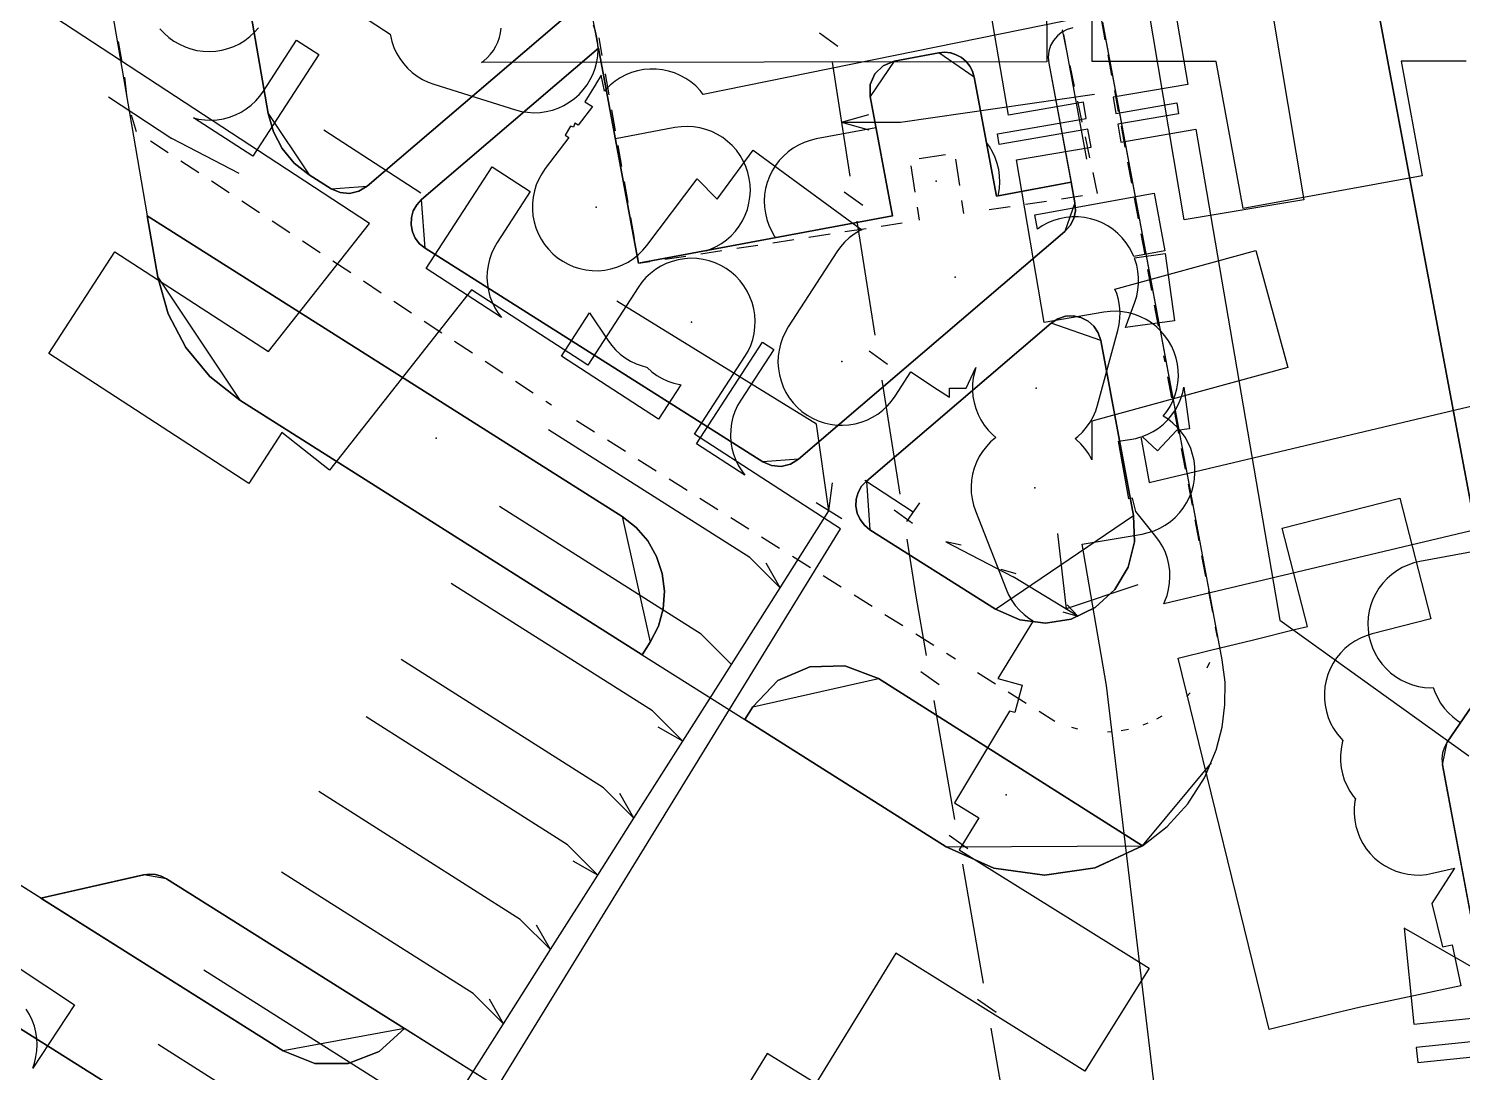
# Model space of a CAD drawing. Header units: metres. Extents: x -3782 to -2031, y 18790 to 19846.
# Drawn here: x -2540.74 to -2493.46, y 19691.08 to 19725.5 of the extents above; entities that cross this region are included whole.
import ezdxf

# ---------------------------------------------------------------- set-up
doc = ezdxf.new("R2010")
doc.units = ezdxf.units.M
for name, color, linetype in [('CURB', 7, 'Continuous'), ('ELECTR_CABLE', 7, 'Continuous'), ('ELECTR_CABLE_COMM', 7, 'Continuous'), ('GRASS', 7, 'Continuous'), ('GROUND', 7, 'Continuous'), ('HEAT', 7, 'Continuous'), ('LAMP', 7, 'Continuous'), ('OVERHEAD_POWER_LINE', 7, 'Continuous'), ('ROAD', 7, 'Continuous'), ('SEWER', 7, 'Continuous'), ('SIDEWALK_PATH', 7, 'Continuous'), ('TREE', 7, 'Continuous'), ('WATER_PIPELINE', 7, 'Continuous')]:
    doc.layers.add(name, color=color, linetype=linetype)

msp = doc.modelspace()

# ---------------------------------------------------------------- linework, layer by layer
at = {"layer": 'CURB'}
for points in [[(-2492.196, 19704.549), (-2500.574, 19749.271)], [(-2511.683, 19743.397), (-2516.864, 19742.423), (-2521.389, 19740.302), (-2533.626, 19730.185), (-2533.974, 19729.243), (-2532.838, 19722.701), (-2531.487, 19720.679), (-2530.76, 19720.219), (-2529.575, 19720.305), (-2522.264, 19726.56)], [(-2506.503, 19724.771), (-2506.651, 19725.458)], [(-2505.234, 19725.132), (-2505.362, 19725.821)], [(-2537.783, 19725.083), (-2537.661, 19724.393)], [(-2521.937, 19725.198), (-2521.834, 19724.612)], [(-2506.569, 19718.81), (-2515.346, 19711.3), (-2516.531, 19711.214), (-2527.665, 19718.261), (-2527.781, 19719.866), (-2521.947, 19724.858)], [(-2506.363, 19720.434), (-2508.82, 19719.973), (-2509.557, 19723.905), (-2510.724, 19724.704), (-2512.194, 19724.428), (-2512.993, 19723.261), (-2512.255, 19719.321)], [(-2505.015, 19723.952), (-2505.143, 19724.641)], [(-2521.728, 19724.013), (-2521.606, 19723.321)], [(-2507.1, 19724.365), (-2506.236, 19719.754)], [(-2506.249, 19723.595), (-2506.397, 19724.282)], [(-2537.58, 19723.9), (-2537.494, 19723.204)], [(-2505.996, 19722.419), (-2506.144, 19723.106)], [(-2504.796, 19722.771), (-2504.924, 19723.46)], [(-2537.354, 19722.664), (-2537.19, 19722.113)], [(-2521.518, 19722.829), (-2521.396, 19722.136)], [(-2504.577, 19721.591), (-2504.705, 19722.28)], [(-2536.717, 19721.801), (-2536.132, 19721.416)], [(-2521.309, 19721.644), (-2521.187, 19720.952)], [(-2505.742, 19721.243), (-2505.89, 19721.93)], [(-2535.715, 19721.141), (-2535.129, 19720.756)], [(-2510.504, 19721.336), (-2511.369, 19721.204)], [(-2510.035, 19720.333), (-2510.167, 19721.198)], [(-2511.65, 19720.972), (-2511.518, 19720.107)], [(-2505.489, 19720.07), (-2505.637, 19720.754)], [(-2504.358, 19720.41), (-2504.486, 19721.099)], [(-2534.712, 19720.481), (-2534.127, 19720.095)], [(-2521.1, 19720.459), (-2520.977, 19719.767)], [(-2533.709, 19719.82), (-2533.124, 19719.435)], [(-2509.894, 19719.406), (-2509.96, 19719.839)], [(-2507.871, 19719.711), (-2507.176, 19719.815)], [(-2506.682, 19719.89), (-2505.987, 19719.995)], [(-2506.236, 19719.754), (-2506.569, 19718.81)], [(-2505.492, 19720.069), (-2505.489, 19720.07)], [(-2504.139, 19719.23), (-2504.267, 19719.919)], [(-2536.824, 19719.323), (-2521.166, 19709.414), (-2520.238, 19705.271), (-2520.504, 19704.853)], [(-2536.824, 19719.323), (-2536.476, 19717.303), (-2533.772, 19713.25), (-2520.504, 19704.853)], [(-2520.89, 19719.275), (-2520.768, 19718.582)], [(-2511.443, 19719.612), (-2511.377, 19719.18)], [(-2509.061, 19719.532), (-2508.366, 19719.636)], [(-2532.706, 19719.16), (-2532.121, 19718.774)], [(-2513.818, 19718.806), (-2513.123, 19718.912)], [(-2512.629, 19718.988), (-2511.934, 19719.095)], [(-2531.704, 19718.499), (-2531.119, 19718.114)], [(-2517.385, 19718.259), (-2516.69, 19718.365)], [(-2516.196, 19718.441), (-2515.501, 19718.547)], [(-2515.007, 19718.623), (-2514.312, 19718.73)], [(-2503.92, 19718.049), (-2504.048, 19718.738)], [(-2530.701, 19717.839), (-2530.116, 19717.454)], [(-2520.681, 19718.09), (-2520.623, 19717.762)], [(-2520.623, 19717.762), (-2520.257, 19717.818)], [(-2519.763, 19717.894), (-2519.068, 19718)], [(-2518.574, 19718.076), (-2517.879, 19718.183)], [(-2503.701, 19716.869), (-2503.829, 19717.558)], [(-2529.698, 19717.179), (-2529.113, 19716.793)], [(-2528.696, 19716.518), (-2528.111, 19716.133)], [(-2503.482, 19715.688), (-2503.61, 19716.377)], [(-2527.693, 19715.858), (-2527.108, 19715.472)], [(-2507.019, 19715.793), (-2513.11, 19710.581), (-2512.994, 19708.976), (-2508.858, 19706.358), (-2504.305, 19709.446), (-2505.386, 19715.217)], [(-2505.386, 19715.217), (-2507.019, 19715.793)], [(-2526.69, 19715.197), (-2526.105, 19714.812)], [(-2525.688, 19714.537), (-2525.102, 19714.152)], [(-2503.262, 19714.508), (-2503.3, 19714.708)], [(-2503.037, 19713.329), (-2503.168, 19714.017)], [(-2524.685, 19713.877), (-2524.1, 19713.491)], [(-2523.682, 19713.216), (-2523.498, 19713.095)], [(-2502.813, 19712.149), (-2502.944, 19712.837)], [(-2522.668, 19712.573), (-2522.075, 19712.201)], [(-2521.652, 19711.935), (-2521.058, 19711.562)], [(-2502.589, 19710.97), (-2502.72, 19711.658)], [(-2520.635, 19711.296), (-2520.042, 19710.923)], [(-2519.618, 19710.657), (-2519.025, 19710.284)], [(-2502.364, 19709.79), (-2502.495, 19710.478)], [(-2518.602, 19710.018), (-2518.009, 19709.645)], [(-2517.585, 19709.379), (-2516.992, 19709.006)], [(-2502.14, 19708.611), (-2502.271, 19709.299)], [(-2516.569, 19708.74), (-2515.976, 19708.368)], [(-2515.552, 19708.102), (-2514.959, 19707.729)], [(-2501.915, 19707.431), (-2502.046, 19708.119)], [(-2514.536, 19707.463), (-2513.942, 19707.09)], [(-2501.691, 19706.252), (-2501.822, 19706.94)], [(-2513.519, 19706.824), (-2512.926, 19706.451)], [(-2527.038, 19681.531), (-2526.747, 19682.729), (-2527.186, 19683.811), (-2562.802, 19706.249), (-2564.179, 19705.941), (-2564.504, 19705.43)], [(-2512.503, 19706.185), (-2511.909, 19705.812)], [(-2511.486, 19705.546), (-2510.893, 19705.173)], [(-2501.535, 19705.434), (-2501.597, 19705.761)], [(-2520.504, 19704.853), (-2517.124, 19702.714)], [(-2510.469, 19704.907), (-2510.17, 19704.719)], [(-2501.874, 19704.425), (-2501.791, 19704.606)], [(-2509.453, 19704.268), (-2508.86, 19703.896)], [(-2493.959, 19701.973), (-2492.196, 19704.549)], [(-2540.332, 19696.821), (-2551.331, 19703.75)], [(-2517.124, 19702.714), (-2516.853, 19703.14), (-2512.716, 19704.067), (-2504.004, 19698.553)], [(-2508.436, 19703.63), (-2507.843, 19703.257)], [(-2502.55, 19703.471), (-2502.435, 19703.6)], [(-2517.124, 19702.714), (-2510.484, 19698.512), (-2504.004, 19698.553)], [(-2507.42, 19702.991), (-2506.894, 19702.66)], [(-2503.537, 19702.738), (-2503.358, 19702.84)], [(-2506.351, 19702.46), (-2506.148, 19702.406)], [(-2505.164, 19702.315), (-2505.005, 19702.321)], [(-2504.706, 19702.356), (-2504.47, 19702.402)], [(-2503.991, 19702.543), (-2503.819, 19702.606)], [(-2494.116, 19701.224), (-2494.116, 19701.224), (-2493.959, 19701.973)], [(-2504.004, 19698.553), (-2501.729, 19701.293)], [(-2493.02, 19695.371), (-2494.116, 19701.224)], [(-2528.348, 19692.521), (-2536.189, 19697.461), (-2536.943, 19697.59), (-2540.332, 19696.821)], [(-2528.348, 19692.521), (-2532.344, 19691.788), (-2540.332, 19696.821)], [(-2524.946, 19690.378), (-2528.348, 19692.521)]]:
    msp.add_lwpolyline(points, dxfattribs=at)
at = {"layer": 'ELECTR_CABLE'}
for points in [[(-2531.17, 19724.648), (-2533.345, 19721.291), (-2535.303, 19722.56), (-2535.13, 19722.519), (-2534.926, 19722.492), (-2534.72, 19722.485), (-2534.515, 19722.498), (-2534.311, 19722.531), (-2534.112, 19722.584), (-2533.919, 19722.656), (-2533.734, 19722.747), (-2533.559, 19722.855), (-2533.395, 19722.98), (-2533.244, 19723.121), (-2533.108, 19723.275), (-2532.987, 19723.442), (-2531.9, 19725.121)], [(-2524.199, 19720.13), (-2525.286, 19718.452), (-2525.39, 19718.273), (-2525.475, 19718.086), (-2525.542, 19717.891), (-2525.589, 19717.69), (-2525.617, 19717.486), (-2525.624, 19717.28), (-2525.611, 19717.074), (-2525.578, 19716.871), (-2525.525, 19716.672), (-2525.453, 19716.479), (-2525.362, 19716.294), (-2525.254, 19716.118), (-2525.146, 19715.977), (-2527.628, 19717.586), (-2525.453, 19720.943)], [(-2504.292, 19717.988), (-2504.334, 19718.09), (-2504.431, 19718.272), (-2504.545, 19718.443), (-2504.676, 19718.603), (-2504.821, 19718.749), (-2504.98, 19718.88), (-2505.151, 19718.995), (-2505.333, 19719.092), (-2505.523, 19719.171), (-2505.72, 19719.232), (-2505.922, 19719.272), (-2506.127, 19719.293), (-2506.333, 19719.293), (-2506.539, 19719.273), (-2506.741, 19719.234), (-2506.938, 19719.174), (-2507.129, 19719.096), (-2507.311, 19718.999), (-2507.47, 19718.893), (-2507.555, 19719.36), (-2503.62, 19720.079), (-2503.272, 19718.174)], [(-2503.259, 19718.089), (-2502.95, 19715.864), (-2504.563, 19715.64), (-2504.259, 19716.484), (-2504.198, 19716.681), (-2504.158, 19716.883), (-2504.137, 19717.088), (-2504.137, 19717.295), (-2504.157, 19717.5), (-2504.196, 19717.702), (-2504.256, 19717.899), (-2504.276, 19717.948)], [(-2519.97, 19712.622), (-2523.17, 19714.696), (-2522.24, 19716.13), (-2521.643, 19715.227), (-2521.522, 19715.06), (-2521.384, 19714.907), (-2521.232, 19714.768), (-2521.067, 19714.644), (-2520.891, 19714.537), (-2520.705, 19714.448), (-2520.511, 19714.378), (-2520.359, 19714.339), (-2520.343, 19714.321), (-2520.188, 19714.185), (-2520.021, 19714.065), (-2519.843, 19713.961), (-2519.655, 19713.876), (-2519.46, 19713.809), (-2519.26, 19713.762), (-2519.233, 19713.758)], [(-2518.711, 19711.807), (-2516.536, 19715.163), (-2516.168, 19714.924), (-2517.256, 19713.246), (-2517.359, 19713.068), (-2517.445, 19712.88), (-2517.511, 19712.685), (-2517.559, 19712.485), (-2517.586, 19712.28), (-2517.593, 19712.074), (-2517.58, 19711.869), (-2517.547, 19711.665), (-2517.494, 19711.466), (-2517.422, 19711.273), (-2517.331, 19711.088), (-2517.223, 19710.913), (-2517.117, 19710.774)], [(-2502.456, 19712.306), (-2502.885, 19712.246), (-2503.516, 19711.576), (-2504.017, 19712.048), (-2503.834, 19712.122), (-2503.651, 19712.217), (-2503.479, 19712.33), (-2503.318, 19712.459), (-2503.171, 19712.604), (-2503.039, 19712.762), (-2502.923, 19712.932), (-2502.824, 19713.113), (-2502.744, 19713.303), (-2502.682, 19713.499), (-2502.646, 19713.673)]]:
    msp.add_lwpolyline(points, close=True, dxfattribs=at)
for points in [[(-2506.609, 19725.311), (-2505.857, 19721.195)], [(-2527.799, 19720.08), (-2530.999, 19722.154)], [(-2485.952, 19710.651), (-2503.305, 19706.536), (-2503.267, 19706.615), (-2503.196, 19706.809), (-2503.145, 19707.008), (-2503.113, 19707.212), (-2503.101, 19707.418), (-2503.109, 19707.624), (-2503.138, 19707.828), (-2503.186, 19708.028), (-2503.254, 19708.223), (-2503.341, 19708.41), (-2503.445, 19708.587), (-2503.566, 19708.754), (-2504.228, 19709.574), (-2504.334, 19710.018), (-2504.458, 19709.996), (-2504.794, 19711.897), (-2504.425, 19711.948), (-2504.223, 19711.986), (-2504.058, 19712.035), (-2503.792, 19710.532), (-2487.898, 19714.301)], [(-2511.565, 19709.558), (-2513.165, 19710.595)], [(-2511.778, 19709.249), (-2511.352, 19709.867)], [(-2542.2, 19695.277), (-2539.221, 19693.304), (-2540.602, 19691.218), (-2540.543, 19691.386), (-2540.494, 19691.586), (-2540.464, 19691.79), (-2540.455, 19691.996), (-2540.466, 19692.201), (-2540.497, 19692.405), (-2540.548, 19692.605), (-2540.618, 19692.799), (-2540.707, 19692.985), (-2540.814, 19693.161)]]:
    msp.add_lwpolyline(points, dxfattribs=at)
at = {"layer": 'ELECTR_CABLE_COMM'}
for points in [[(-2514.663, 19725.362), (-2514.057, 19724.921)], [(-2514.244, 19724.401), (-2513.654, 19720.639)], [(-2511.983, 19722.412), (-2505.594, 19723.343)], [(-2513.933, 19722.419), (-2513.032, 19722.666)], [(-2513.933, 19722.419), (-2511.983, 19722.412)], [(-2513.933, 19722.419), (-2513.034, 19722.166)], [(-2513.841, 19720.118), (-2513.235, 19719.677)], [(-2513.422, 19719.157), (-2512.833, 19715.395)], [(-2514.753, 19712.456), (-2521.338, 19716.518)], [(-2513.019, 19714.875), (-2512.414, 19714.433)], [(-2512.6, 19713.913), (-2512.011, 19710.151)], [(-2516.957, 19708.061), (-2523.599, 19712.273)], [(-2514.348, 19709.599), (-2514.753, 19712.456)], [(-2514.348, 19709.599), (-2514.227, 19710.525)], [(-2513.926, 19709.331), (-2514.77, 19709.867)], [(-2518.563, 19705.53), (-2525.205, 19709.742)], [(-2515.957, 19707.061), (-2514.348, 19709.599)], [(-2512.198, 19709.631), (-2511.592, 19709.189)], [(-2511.779, 19708.669), (-2511.484, 19706.788)], [(-2515.957, 19707.061), (-2516.957, 19708.061)], [(-2515.957, 19707.061), (-2516.417, 19707.874)], [(-2520.169, 19702.999), (-2526.805, 19707.207)], [(-2517.563, 19704.53), (-2515.957, 19707.061)], [(-2511.484, 19706.788), (-2511.143, 19704.825)], [(-2517.563, 19704.53), (-2518.563, 19705.53)], [(-2521.777, 19700.463), (-2528.449, 19704.694)], [(-2519.169, 19701.999), (-2517.563, 19704.53)], [(-2511.321, 19704.302), (-2510.708, 19703.87)], [(-2510.886, 19703.347), (-2510.205, 19699.421)], [(-2522.967, 19698.588), (-2529.609, 19702.8)], [(-2519.169, 19701.999), (-2520.169, 19702.999)], [(-2519.169, 19701.999), (-2519.982, 19702.459)], [(-2520.777, 19699.463), (-2519.169, 19701.999)], [(-2524.529, 19696.126), (-2531.171, 19700.338)], [(-2520.777, 19699.463), (-2521.777, 19700.463)], [(-2520.777, 19699.463), (-2521.237, 19700.276)], [(-2521.967, 19697.588), (-2520.777, 19699.463)], [(-2510.383, 19698.897), (-2509.77, 19698.466)], [(-2521.967, 19697.588), (-2522.967, 19698.588)], [(-2521.967, 19697.588), (-2522.78, 19698.048)], [(-2526.082, 19693.678), (-2532.395, 19697.681)], [(-2523.529, 19695.126), (-2521.967, 19697.588)], [(-2509.948, 19697.943), (-2509.266, 19694.016)], [(-2523.529, 19695.126), (-2524.529, 19696.126)], [(-2523.529, 19695.126), (-2523.989, 19695.939)], [(-2525.082, 19692.678), (-2523.529, 19695.126)], [(-2528.278, 19690.216), (-2534.956, 19694.45)], [(-2525.082, 19692.678), (-2526.082, 19693.678)], [(-2525.082, 19692.678), (-2525.542, 19693.491)], [(-2509.444, 19693.493), (-2508.832, 19693.062)], [(-2527.278, 19689.216), (-2525.082, 19692.678)], [(-2509.01, 19692.539), (-2508.328, 19688.612)], [(-2529.822, 19687.782), (-2536.464, 19691.994)]]:
    msp.add_lwpolyline(points, dxfattribs=at)
at = {"layer": 'GRASS'}
for points in [[(-2533.974, 19729.243), (-2532.838, 19722.701), (-2532.667, 19722.097), (-2532.377, 19721.547), (-2531.979, 19721.069), (-2531.487, 19720.679), (-2530.76, 19720.219), (-2530.465, 19720.093), (-2530.153, 19720.067), (-2529.849, 19720.138), (-2529.575, 19720.305), (-2522.264, 19726.56)], [(-2548.285, 19689.667), (-2536.722, 19688.32), (-2527.038, 19681.531), (-2526.747, 19682.729), (-2526.722, 19683.042), (-2526.792, 19683.341), (-2526.95, 19683.604), (-2527.186, 19683.811), (-2562.802, 19706.249)]]:
    msp.add_lwpolyline(points, dxfattribs=at)
for points in [[(-2512.194, 19724.428), (-2512.562, 19724.279), (-2512.835, 19724.01), (-2512.987, 19723.658), (-2512.993, 19723.261), (-2512.256, 19719.329), (-2520.623, 19717.762), (-2521.947, 19724.858), (-2527.781, 19719.866), (-2527.94, 19719.693), (-2528.053, 19719.491), (-2528.117, 19719.269), (-2528.128, 19719.034), (-2528.084, 19718.804), (-2527.989, 19718.592), (-2527.848, 19718.409), (-2527.665, 19718.261), (-2516.531, 19711.214), (-2516.236, 19711.089), (-2515.924, 19711.062), (-2515.62, 19711.133), (-2515.346, 19711.3), (-2506.569, 19718.81), (-2506.393, 19719.006), (-2506.276, 19719.238), (-2506.222, 19719.491), (-2506.236, 19719.754), (-2506.363, 19720.434), (-2508.82, 19719.973), (-2509.557, 19723.905), (-2509.612, 19724.094), (-2509.702, 19724.267), (-2509.824, 19724.419), (-2509.975, 19724.546), (-2510.148, 19724.641), (-2510.334, 19724.699), (-2510.528, 19724.721), (-2510.724, 19724.704)], [(-2521.166, 19709.414), (-2536.824, 19719.323), (-2536.476, 19717.303), (-2536.134, 19716.092), (-2535.554, 19714.989), (-2534.759, 19714.031), (-2533.772, 19713.25), (-2520.504, 19704.853), (-2520.238, 19705.271), (-2519.972, 19705.799), (-2519.815, 19706.363), (-2519.771, 19706.948), (-2519.843, 19707.535), (-2520.028, 19708.096), (-2520.317, 19708.606), (-2520.7, 19709.05)], [(-2505.386, 19715.217), (-2505.468, 19715.467), (-2505.609, 19715.684), (-2505.802, 19715.857), (-2506.036, 19715.976), (-2506.294, 19716.03), (-2506.552, 19716.016), (-2506.798, 19715.936), (-2507.019, 19715.793), (-2513.11, 19710.581), (-2513.269, 19710.409), (-2513.382, 19710.207), (-2513.446, 19709.984), (-2513.457, 19709.75), (-2513.413, 19709.519), (-2513.318, 19709.308), (-2513.176, 19709.124), (-2512.994, 19708.976), (-2508.858, 19706.358), (-2508.057, 19706.003), (-2507.206, 19705.894), (-2506.358, 19706.03), (-2505.57, 19706.411), (-2504.924, 19707.002), (-2504.484, 19707.739), (-2504.271, 19708.571), (-2504.305, 19709.446)], [(-2512.716, 19704.067), (-2513.828, 19704.492), (-2514.976, 19704.459), (-2516.029, 19703.999), (-2516.853, 19703.14), (-2517.124, 19702.714), (-2510.484, 19698.512), (-2508.912, 19697.809), (-2507.238, 19697.582), (-2505.567, 19697.83), (-2504.004, 19698.553)], [(-2536.189, 19697.461), (-2536.365, 19697.549), (-2536.553, 19697.6), (-2536.748, 19697.614), (-2536.943, 19697.59), (-2540.332, 19696.821), (-2532.344, 19691.788), (-2531.295, 19691.377), (-2530.203, 19691.376), (-2529.183, 19691.764), (-2528.348, 19692.521)]]:
    msp.add_lwpolyline(points, close=True, dxfattribs=at)
at = {"layer": 'GROUND'}
for points in [[(-2522.264, 19726.56), (-2529.575, 19720.305), (-2529.849, 19720.138), (-2530.153, 19720.067), (-2530.465, 19720.093), (-2530.76, 19720.219), (-2531.487, 19720.679), (-2531.979, 19721.069), (-2532.377, 19721.547), (-2532.667, 19722.097), (-2532.838, 19722.701), (-2533.974, 19729.243)], [(-2562.802, 19706.249), (-2527.186, 19683.811), (-2526.95, 19683.604), (-2526.792, 19683.341), (-2526.722, 19683.042), (-2526.747, 19682.729), (-2527.038, 19681.531), (-2525.463, 19681.149), (-2525.382, 19681.375), (-2525.253, 19681.573), (-2525.08, 19681.735), (-2524.871, 19681.853), (-2524.64, 19681.917), (-2524.403, 19681.925), (-2524.171, 19681.878), (-2523.954, 19681.775), (-2498.515, 19665.748)]]:
    msp.add_lwpolyline(points, dxfattribs=at)
for points in [[(-2528.084, 19718.804), (-2528.128, 19719.034), (-2528.117, 19719.269), (-2528.053, 19719.491), (-2527.94, 19719.693), (-2527.781, 19719.866), (-2521.947, 19724.858), (-2520.623, 19717.762), (-2512.256, 19719.329), (-2512.993, 19723.261), (-2512.987, 19723.658), (-2512.835, 19724.01), (-2512.562, 19724.279), (-2512.194, 19724.428), (-2510.724, 19724.704), (-2510.528, 19724.721), (-2510.334, 19724.699), (-2510.148, 19724.641), (-2509.975, 19724.546), (-2509.824, 19724.419), (-2509.702, 19724.267), (-2509.612, 19724.094), (-2509.557, 19723.905), (-2508.82, 19719.973), (-2506.363, 19720.434), (-2506.236, 19719.754), (-2506.222, 19719.491), (-2506.276, 19719.238), (-2506.393, 19719.006), (-2506.569, 19718.81), (-2515.346, 19711.3), (-2515.62, 19711.133), (-2515.924, 19711.062), (-2516.236, 19711.089), (-2516.531, 19711.214), (-2527.665, 19718.261), (-2527.848, 19718.409), (-2527.989, 19718.592)], [(-2533.772, 19713.25), (-2534.759, 19714.031), (-2535.554, 19714.989), (-2536.134, 19716.092), (-2536.476, 19717.303), (-2536.824, 19719.323), (-2521.166, 19709.414), (-2520.7, 19709.05), (-2520.317, 19708.606), (-2520.028, 19708.096), (-2519.843, 19707.535), (-2519.771, 19706.948), (-2519.815, 19706.363), (-2519.972, 19705.799), (-2520.238, 19705.271), (-2520.504, 19704.853)], [(-2505.567, 19697.83), (-2507.238, 19697.582), (-2508.912, 19697.809), (-2510.484, 19698.512), (-2517.124, 19702.714), (-2516.853, 19703.14), (-2516.029, 19703.999), (-2514.976, 19704.459), (-2513.828, 19704.492), (-2512.716, 19704.067), (-2504.004, 19698.553)], [(-2536.189, 19697.461), (-2528.348, 19692.521), (-2529.183, 19691.764), (-2530.203, 19691.376), (-2531.295, 19691.377), (-2532.344, 19691.788), (-2540.332, 19696.821), (-2536.943, 19697.59), (-2536.748, 19697.614), (-2536.553, 19697.6), (-2536.365, 19697.549)]]:
    msp.add_lwpolyline(points, close=True, dxfattribs=at)
at = {"layer": 'HEAT'}
for points in [[(-2528.84, 19684.793), (-2513.962, 19709.006), (-2518.776, 19712.123), (-2517.116, 19714.685), (-2517.013, 19714.864), (-2516.927, 19715.051), (-2516.861, 19715.246), (-2516.814, 19715.447), (-2516.786, 19715.651), (-2516.779, 19715.857), (-2516.792, 19716.063), (-2516.825, 19716.266), (-2516.878, 19716.465), (-2516.951, 19716.658), (-2517.041, 19716.843), (-2517.15, 19717.019), (-2517.275, 19717.182), (-2517.416, 19717.333), (-2517.57, 19717.469), (-2517.738, 19717.59), (-2517.916, 19717.693), (-2518.103, 19717.778), (-2518.298, 19717.845), (-2518.499, 19717.892), (-2518.703, 19717.919), (-2518.909, 19717.927), (-2519.115, 19717.914), (-2519.318, 19717.88), (-2519.517, 19717.827), (-2519.71, 19717.755), (-2519.895, 19717.664), (-2520.071, 19717.556), (-2520.234, 19717.431), (-2520.385, 19717.29), (-2520.521, 19717.135), (-2520.642, 19716.968), (-2522.301, 19714.405), (-2522.546, 19714.564), (-2526.128, 19716.884), (-2530.82, 19710.943), (-2532.39, 19712.182), (-2533.478, 19710.504), (-2540.076, 19714.784), (-2537.899, 19718.14), (-2532.83, 19714.852), (-2529.494, 19719.076), (-2551.119, 19733.233)], [(-2500, 19727.664), (-2498.689, 19719.86), (-2502.634, 19719.197), (-2503.829, 19726.311), (-2518.49, 19723.333), (-2518.597, 19723.465), (-2518.741, 19723.613), (-2518.899, 19723.745), (-2519.069, 19723.861), (-2519.25, 19723.96), (-2519.439, 19724.041), (-2519.636, 19724.103), (-2519.838, 19724.145), (-2520.042, 19724.168), (-2520.248, 19724.17), (-2520.454, 19724.152), (-2520.656, 19724.114), (-2520.854, 19724.056), (-2521.045, 19723.979), (-2521.228, 19723.884), (-2521.401, 19723.771), (-2521.561, 19723.642), (-2521.709, 19723.498), (-2521.753, 19723.445), (-2521.86, 19723.972), (-2522.048, 19723.66), (-2522.044, 19723.642), (-2522.06, 19723.638), (-2522.391, 19723.087), (-2522.145, 19722.939), (-2522.62, 19722.313), (-2522.73, 19722.379), (-2522.769, 19722.252), (-2522.872, 19722.284), (-2523.05, 19721.988), (-2522.924, 19721.912), (-2523.701, 19720.887), (-2523.818, 19720.716), (-2523.917, 19720.536), (-2523.998, 19720.346), (-2524.059, 19720.15), (-2524.102, 19719.948), (-2524.124, 19719.743), (-2524.126, 19719.537), (-2524.108, 19719.332), (-2524.07, 19719.129), (-2524.012, 19718.931), (-2523.936, 19718.74), (-2523.84, 19718.557), (-2523.728, 19718.385), (-2523.599, 19718.224), (-2523.454, 19718.077), (-2523.297, 19717.944), (-2523.126, 19717.828), (-2522.946, 19717.729), (-2522.756, 19717.648), (-2522.56, 19717.586), (-2522.358, 19717.544), (-2522.153, 19717.522), (-2521.947, 19717.519), (-2521.742, 19717.537), (-2521.539, 19717.575), (-2521.341, 19717.633), (-2521.15, 19717.71), (-2520.967, 19717.805), (-2520.795, 19717.918), (-2520.634, 19718.047), (-2520.487, 19718.191), (-2520.354, 19718.349), (-2518.691, 19720.544), (-2518.033, 19719.88), (-2516.851, 19721.494), (-2513.268, 19718.871), (-2513.339, 19718.836), (-2513.515, 19718.727), (-2513.678, 19718.602), (-2513.829, 19718.461), (-2513.965, 19718.307), (-2514.086, 19718.14), (-2515.69, 19715.662), (-2515.793, 19715.484), (-2515.878, 19715.296), (-2515.945, 19715.101), (-2515.992, 19714.901), (-2516.02, 19714.696), (-2516.027, 19714.491), (-2516.014, 19714.285), (-2515.98, 19714.081), (-2515.927, 19713.882), (-2515.855, 19713.689), (-2515.764, 19713.504), (-2515.656, 19713.329), (-2515.531, 19713.165), (-2515.39, 19713.015), (-2515.236, 19712.878), (-2515.068, 19712.758), (-2514.89, 19712.655), (-2514.702, 19712.569), (-2514.507, 19712.503), (-2514.307, 19712.455), (-2514.103, 19712.428), (-2513.897, 19712.421), (-2513.691, 19712.434), (-2513.487, 19712.467), (-2513.288, 19712.52), (-2513.095, 19712.592), (-2512.91, 19712.683), (-2512.735, 19712.792), (-2512.571, 19712.917), (-2512.421, 19713.057), (-2512.284, 19713.212), (-2512.164, 19713.379), (-2511.647, 19714.178), (-2510.762, 19713.605), (-2510.367, 19713.349), (-2510.367, 19713.64), (-2509.825, 19713.64), (-2509.504, 19714.326), (-2509.541, 19714.19), (-2509.586, 19713.988), (-2509.61, 19713.784), (-2509.614, 19713.578), (-2509.598, 19713.372), (-2509.562, 19713.169), (-2509.506, 19712.971), (-2509.431, 19712.779), (-2509.337, 19712.595), (-2509.226, 19712.422), (-2509.099, 19712.26), (-2508.956, 19712.111), (-2508.846, 19712.018), (-2508.859, 19712.009), (-2509.015, 19711.873), (-2509.156, 19711.723), (-2509.282, 19711.56), (-2509.392, 19711.386), (-2509.483, 19711.201), (-2509.557, 19711.009), (-2509.611, 19710.81), (-2509.645, 19710.607), (-2509.659, 19710.401), (-2509.653, 19710.195), (-2509.627, 19709.991), (-2509.581, 19709.79), (-2509.516, 19709.594), (-2508.507, 19707.013), (-2508.422, 19706.825), (-2508.32, 19706.646), (-2508.201, 19706.478), (-2508.065, 19706.322), (-2507.915, 19706.181), (-2507.752, 19706.055), (-2507.613, 19705.967), (-2508.778, 19704.071), (-2507.971, 19703.849), (-2508.219, 19702.948), (-2508.397, 19702.997), (-2510.211, 19699.969), (-2509.401, 19699.471), (-2510.048, 19698.417), (-2503.791, 19694.512), (-2505.91, 19691.119), (-2512.142, 19695.009), (-2514.782, 19690.714), (-2516.381, 19691.697), (-2517.868, 19689.278)], [(-2530.888, 19726.682), (-2528.814, 19725.324), (-2528.808, 19725.279), (-2528.76, 19725.079), (-2528.692, 19724.884), (-2528.606, 19724.697), (-2528.501, 19724.52), (-2528.38, 19724.353), (-2528.243, 19724.199), (-2528.091, 19724.059), (-2527.927, 19723.935), (-2527.751, 19723.828), (-2527.566, 19723.738), (-2527.372, 19723.667), (-2524.686, 19722.826), (-2524.487, 19722.774), (-2524.283, 19722.742), (-2524.077, 19722.73), (-2523.871, 19722.738), (-2523.667, 19722.767), (-2523.467, 19722.815), (-2523.272, 19722.883), (-2523.085, 19722.969), (-2522.908, 19723.074), (-2522.741, 19723.195), (-2522.587, 19723.332), (-2522.447, 19723.483), (-2522.323, 19723.648), (-2522.216, 19723.824), (-2522.126, 19724.009), (-2522.055, 19724.203), (-2522.003, 19724.402), (-2521.971, 19724.606), (-2521.959, 19724.811), (-2521.967, 19725.017), (-2521.996, 19725.221), (-2522.044, 19725.422), (-2522.112, 19725.616)], [(-2536.405, 19725.501), (-2536.265, 19725.35), (-2536.111, 19725.213), (-2535.945, 19725.092), (-2535.767, 19724.988), (-2535.58, 19724.901), (-2535.385, 19724.834), (-2535.185, 19724.785), (-2534.981, 19724.757), (-2534.775, 19724.749), (-2534.569, 19724.761), (-2534.365, 19724.793), (-2534.166, 19724.845), (-2533.973, 19724.916), (-2533.787, 19725.006), (-2533.611, 19725.114), (-2533.447, 19725.238), (-2533.296, 19725.378), (-2533.159, 19725.532)]]:
    msp.add_lwpolyline(points, dxfattribs=at)
for points in [[(-2500.27, 19718.188), (-2499.211, 19714.331), (-2505.675, 19712.557), (-2505.675, 19711.281), (-2505.688, 19711.311), (-2505.791, 19711.49), (-2505.91, 19711.658), (-2506.045, 19711.814), (-2506.195, 19711.955), (-2506.229, 19711.981), (-2506.136, 19712.055), (-2505.987, 19712.198), (-2505.854, 19712.354), (-2505.736, 19712.523), (-2505.635, 19712.703), (-2505.552, 19712.892), (-2505.488, 19713.088), (-2504.821, 19715.544), (-2504.776, 19715.745), (-2504.752, 19715.95), (-2504.748, 19716.156), (-2504.764, 19716.361), (-2504.8, 19716.564), (-2504.856, 19716.763), (-2504.915, 19716.913)], [(-2498.762, 19692.754), (-2499.831, 19692.492), (-2502.833, 19704.74), (-2501.765, 19705.002), (-2500.351, 19705.349), (-2498.948, 19705.693), (-2498.565, 19705.787), (-2499.399, 19709.024), (-2495.526, 19710.022), (-2494.5, 19706.041), (-2496.437, 19705.542), (-2496.633, 19705.481), (-2496.823, 19705.4), (-2497.004, 19705.302), (-2497.175, 19705.186), (-2497.333, 19705.055), (-2497.478, 19704.908), (-2497.608, 19704.748), (-2497.721, 19704.576), (-2497.817, 19704.393), (-2497.895, 19704.202), (-2497.953, 19704.005), (-2497.992, 19703.802), (-2498.011, 19703.597), (-2498.009, 19703.391), (-2497.988, 19703.186), (-2497.946, 19702.984), (-2497.885, 19702.787), (-2497.805, 19702.597), (-2497.706, 19702.416), (-2497.591, 19702.246), (-2497.459, 19702.087), (-2497.398, 19702.027), (-2497.422, 19701.945), (-2497.461, 19701.742), (-2497.48, 19701.537), (-2497.478, 19701.331), (-2497.457, 19701.126), (-2497.415, 19700.924), (-2497.354, 19700.728), (-2497.274, 19700.538), (-2497.175, 19700.357), (-2497.06, 19700.186), (-2496.985, 19700.096), (-2497.001, 19700.018), (-2497.023, 19699.813), (-2497.026, 19699.607), (-2497.008, 19699.402), (-2496.97, 19699.199), (-2496.912, 19699.001), (-2496.836, 19698.81), (-2496.74, 19698.627), (-2496.628, 19698.455), (-2496.499, 19698.294), (-2496.355, 19698.147), (-2496.197, 19698.014), (-2496.027, 19697.898), (-2495.846, 19697.798), (-2495.657, 19697.717), (-2495.46, 19697.655), (-2495.259, 19697.613), (-2495.054, 19697.59), (-2494.848, 19697.588), (-2494.642, 19697.606), (-2494.44, 19697.644), (-2493.719, 19697.816), (-2494.466, 19696.648), (-2494.116, 19695.222), (-2493.8, 19695.289), (-2493.511, 19693.937), (-2496.82, 19693.231), (-2497.694, 19693.016)]]:
    msp.add_lwpolyline(points, close=True, dxfattribs=at)
at = {"layer": 'LAMP'}
for p in [(-2527.297, 19711.996), (-2508.508, 19700.233)]:
    msp.add_point(p, dxfattribs=at)
at = {"layer": 'OVERHEAD_POWER_LINE'}
for points in [[(-2538.099, 19723.256), (-2536.01, 19721.883)], [(-2533.793, 19720.727), (-2536.01, 19721.883)], [(-2506.809, 19708.847), (-2506.529, 19706.363)], [(-2510.491, 19708.581), (-2508.274, 19707.425)], [(-2509.986, 19708.469), (-2510.491, 19708.581)], [(-2508.169, 19707.518), (-2508.665, 19707.663)], [(-2506.138, 19706.125), (-2508.274, 19707.425)], [(-2504.158, 19707.155), (-2506.529, 19706.363)], [(-2506.138, 19706.125), (-2506.497, 19706.5)], [(-2506.634, 19706.27), (-2506.138, 19706.125)]]:
    msp.add_lwpolyline(points, dxfattribs=at)
at = {"layer": 'ROAD'}
for points in [[(-2500.574, 19749.27), (-2492.898, 19708.296), (-2494.863, 19707.928), (-2495.064, 19707.88), (-2495.259, 19707.812), (-2495.446, 19707.726), (-2495.624, 19707.622), (-2495.791, 19707.501), (-2495.945, 19707.365), (-2496.085, 19707.214), (-2496.21, 19707.05), (-2496.318, 19706.874), (-2496.408, 19706.689), (-2496.479, 19706.495), (-2496.532, 19706.296), (-2496.564, 19706.093), (-2496.577, 19705.887), (-2496.569, 19705.681), (-2496.541, 19705.477), (-2496.493, 19705.276), (-2496.426, 19705.081), (-2496.34, 19704.894), (-2496.236, 19704.716), (-2496.115, 19704.549), (-2495.978, 19704.395), (-2495.827, 19704.255), (-2495.663, 19704.13), (-2495.487, 19704.023), (-2495.302, 19703.932), (-2495.109, 19703.861), (-2494.909, 19703.808), (-2494.706, 19703.776), (-2494.5, 19703.764), (-2494.419, 19703.767), (-2494.371, 19703.626), (-2494.285, 19703.439), (-2494.181, 19703.261), (-2494.06, 19703.094), (-2493.923, 19702.94), (-2493.772, 19702.8), (-2493.608, 19702.675), (-2493.52, 19702.615), (-2493.959, 19701.974), (-2493.959, 19701.973), (-2494.053, 19701.801), (-2494.054, 19701.8), (-2494.112, 19701.615), (-2494.112, 19701.613), (-2494.133, 19701.421), (-2494.134, 19701.419), (-2494.117, 19701.225), (-2494.116, 19701.224), (-2493.225, 19696.465)], [(-2540.107, 19738.43), (-2537.661, 19724.197), (-2536.824, 19719.323), (-2536.477, 19717.304), (-2536.476, 19717.303), (-2536.135, 19716.093), (-2536.134, 19716.091), (-2535.555, 19714.991), (-2535.554, 19714.989), (-2534.76, 19714.032), (-2534.758, 19714.03), (-2533.772, 19713.25), (-2533.771, 19713.249), (-2520.504, 19704.853), (-2517.124, 19702.714), (-2510.485, 19698.513), (-2510.484, 19698.512), (-2508.913, 19697.81), (-2508.911, 19697.809), (-2507.24, 19697.583), (-2507.237, 19697.583), (-2505.569, 19697.83), (-2505.566, 19697.831), (-2504.005, 19698.553), (-2504.003, 19698.554), (-2503.195, 19699.184), (-2503.194, 19699.185), (-2502.51, 19699.937), (-2502.509, 19699.939), (-2501.962, 19700.796), (-2501.961, 19700.798), (-2501.565, 19701.743), (-2501.564, 19701.744), (-2501.381, 19702.466), (-2501.38, 19702.467), (-2501.288, 19703.203), (-2501.288, 19703.204), (-2501.287, 19703.946), (-2501.287, 19703.947), (-2501.378, 19704.687), (-2501.379, 19704.688), (-2505.317, 19725.707)], [(-2506.302, 19725.532), (-2506.489, 19725.478), (-2506.491, 19725.477), (-2506.662, 19725.388), (-2506.664, 19725.386), (-2506.815, 19725.266), (-2506.816, 19725.264), (-2506.942, 19725.115), (-2506.943, 19725.113), (-2507.036, 19724.942), (-2507.037, 19724.941), (-2507.095, 19724.756), (-2507.096, 19724.755), (-2507.117, 19724.563), (-2507.117, 19724.561), (-2507.1, 19724.366), (-2507.1, 19724.365), (-2506.364, 19720.435), (-2506.364, 19720.434), (-2508.772, 19719.983), (-2508.759, 19720.034), (-2508.726, 19720.238), (-2508.714, 19720.443), (-2508.722, 19720.649), (-2508.75, 19720.853), (-2508.798, 19721.054), (-2508.865, 19721.249), (-2508.951, 19721.436), (-2509.055, 19721.614), (-2509.154, 19721.75), (-2509.557, 19723.904), (-2509.557, 19723.905), (-2509.612, 19724.093), (-2509.613, 19724.095), (-2509.702, 19724.266), (-2509.703, 19724.268), (-2509.824, 19724.419), (-2509.825, 19724.42), (-2509.974, 19724.545), (-2509.976, 19724.547), (-2510.147, 19724.64), (-2510.149, 19724.641), (-2510.333, 19724.699), (-2510.335, 19724.699), (-2510.527, 19724.721), (-2510.529, 19724.721), (-2510.724, 19724.704), (-2510.725, 19724.704), (-2512.193, 19724.429), (-2512.195, 19724.428), (-2512.56, 19724.28), (-2512.564, 19724.278), (-2512.834, 19724.012), (-2512.836, 19724.009), (-2512.986, 19723.66), (-2512.987, 19723.656), (-2512.993, 19723.262), (-2512.993, 19723.26), (-2512.8, 19722.231), (-2514.766, 19721.863), (-2514.966, 19721.815), (-2515.161, 19721.748), (-2515.349, 19721.662), (-2515.526, 19721.558), (-2515.693, 19721.437), (-2515.848, 19721.3), (-2515.988, 19721.149), (-2516.112, 19720.985), (-2516.22, 19720.809), (-2516.31, 19720.624), (-2516.382, 19720.431), (-2516.434, 19720.232), (-2516.467, 19720.028), (-2516.479, 19719.822), (-2516.471, 19719.616), (-2516.443, 19719.412), (-2516.396, 19719.212), (-2516.328, 19719.017), (-2516.242, 19718.83), (-2516.138, 19718.652), (-2516.106, 19718.608), (-2518.394, 19718.179), (-2518.258, 19718.226), (-2518.071, 19718.312), (-2517.893, 19718.416), (-2517.726, 19718.537), (-2517.571, 19718.673), (-2517.431, 19718.824), (-2517.306, 19718.988), (-2517.198, 19719.164), (-2517.108, 19719.349), (-2517.036, 19719.542), (-2516.984, 19719.742), (-2516.951, 19719.945), (-2516.939, 19720.151), (-2516.946, 19720.357), (-2516.974, 19720.561), (-2517.022, 19720.761), (-2517.089, 19720.956), (-2517.175, 19721.144), (-2517.279, 19721.322), (-2517.4, 19721.489), (-2517.536, 19721.643), (-2517.687, 19721.783), (-2517.851, 19721.908), (-2518.027, 19722.016), (-2518.212, 19722.106), (-2518.405, 19722.178), (-2518.605, 19722.23), (-2518.808, 19722.263), (-2519.014, 19722.275), (-2519.22, 19722.268), (-2519.424, 19722.24), (-2521.39, 19721.873), (-2521.947, 19724.858), (-2522.265, 19726.56)], [(-2524.947, 19690.378), (-2528.349, 19692.522), (-2536.188, 19697.461), (-2536.189, 19697.461), (-2536.364, 19697.549), (-2536.366, 19697.549), (-2536.552, 19697.6), (-2536.554, 19697.601), (-2536.747, 19697.614), (-2536.749, 19697.614), (-2536.943, 19697.59), (-2536.944, 19697.59), (-2540.331, 19696.821), (-2540.332, 19696.821), (-2540.333, 19696.821), (-2553.786, 19705.297)]]:
    msp.add_lwpolyline(points, dxfattribs=at)
at = {"layer": 'SEWER'}
for points in [[(-2507.171, 19726.905), (-2507.167, 19724.411), (-2525.803, 19724.38), (-2525.728, 19724.436), (-2525.612, 19724.541), (-2525.506, 19724.658), (-2525.413, 19724.784), (-2525.333, 19724.919), (-2525.266, 19725.061), (-2525.213, 19725.209), (-2525.175, 19725.361), (-2525.152, 19725.517)], [(-2493.338, 19724.434), (-2495.48, 19724.43), (-2494.788, 19720.646), (-2500.691, 19719.568), (-2501.577, 19724.42), (-2505.667, 19724.413), (-2505.67, 19726.345)]]:
    msp.add_lwpolyline(points, dxfattribs=at)
at = {"layer": 'SIDEWALK_PATH'}
for points in [[(-2493.202, 19727.027), (-2497.889, 19752.042), (-2497.969, 19752.438), (-2498.062, 19752.831), (-2498.167, 19753.221), (-2498.283, 19753.608), (-2499.297, 19756.795), (-2502.418, 19756.212), (-2501.285, 19752.653), (-2501.196, 19752.359), (-2501.117, 19752.062), (-2501.046, 19751.763), (-2500.985, 19751.462), (-2500.574, 19749.271), (-2492.196, 19704.549), (-2493.959, 19701.973), (-2494.053, 19701.8), (-2494.112, 19701.614), (-2494.133, 19701.42), (-2494.116, 19701.224), (-2493.225, 19696.465)], [(-2540.108, 19738.431), (-2537.661, 19724.197), (-2536.824, 19719.323), (-2521.166, 19709.414), (-2520.7, 19709.05), (-2520.317, 19708.606), (-2520.028, 19708.096), (-2519.843, 19707.535), (-2519.771, 19706.948), (-2519.815, 19706.363), (-2519.972, 19705.799), (-2520.238, 19705.271), (-2520.504, 19704.853), (-2517.124, 19702.714), (-2516.853, 19703.14), (-2516.029, 19703.999), (-2514.976, 19704.459), (-2513.828, 19704.492), (-2512.716, 19704.067), (-2504.004, 19698.553), (-2503.195, 19699.184), (-2502.509, 19699.938), (-2501.961, 19700.797), (-2501.565, 19701.743), (-2501.38, 19702.466), (-2501.288, 19703.203), (-2501.287, 19703.947), (-2501.378, 19704.687), (-2505.318, 19725.716)], [(-2506.301, 19725.532), (-2506.49, 19725.477), (-2506.663, 19725.387), (-2506.815, 19725.265), (-2506.942, 19725.114), (-2507.037, 19724.941), (-2507.095, 19724.755), (-2507.117, 19724.561), (-2507.1, 19724.365), (-2506.236, 19719.754), (-2506.222, 19719.491), (-2506.276, 19719.238), (-2506.393, 19719.006), (-2506.569, 19718.81), (-2515.346, 19711.3), (-2515.62, 19711.133), (-2515.924, 19711.062), (-2516.236, 19711.089), (-2516.531, 19711.214), (-2527.665, 19718.261), (-2527.848, 19718.409), (-2527.989, 19718.592), (-2528.084, 19718.804), (-2528.128, 19719.034), (-2528.117, 19719.269), (-2528.053, 19719.491), (-2527.94, 19719.693), (-2527.781, 19719.866), (-2521.947, 19724.858), (-2522.264, 19726.56), (-2529.575, 19720.305), (-2529.849, 19720.138), (-2530.153, 19720.067), (-2530.465, 19720.093), (-2530.76, 19720.219), (-2531.487, 19720.679), (-2531.979, 19721.069), (-2532.377, 19721.547), (-2532.667, 19722.097), (-2532.838, 19722.701), (-2533.974, 19729.243)], [(-2495.733, 19663.996), (-2496.268, 19667.304), (-2496.365, 19667.834), (-2496.485, 19668.359), (-2496.627, 19668.878), (-2496.792, 19669.391), (-2523.883, 19686.458), (-2524.707, 19687.226), (-2525.179, 19688.21), (-2525.269, 19689.298), (-2524.946, 19690.378), (-2528.348, 19692.521), (-2529.183, 19691.764), (-2530.203, 19691.376), (-2531.295, 19691.377), (-2532.344, 19691.788), (-2542.787, 19698.367), (-2553.786, 19705.297), (-2566.502, 19713.308), (-2590.174, 19728.221)], [(-2562.802, 19706.249), (-2527.186, 19683.811), (-2526.95, 19683.604), (-2526.792, 19683.341), (-2526.722, 19683.042), (-2526.747, 19682.729), (-2527.038, 19681.531), (-2525.463, 19681.149), (-2525.382, 19681.375), (-2525.253, 19681.573), (-2525.08, 19681.735), (-2524.871, 19681.853), (-2524.64, 19681.917), (-2524.403, 19681.925), (-2524.171, 19681.878), (-2523.954, 19681.775), (-2498.515, 19665.748)]]:
    msp.add_lwpolyline(points, dxfattribs=at)
msp.add_lwpolyline([(-2513.11, 19710.581), (-2507.019, 19715.793), (-2506.798, 19715.936), (-2506.552, 19716.016), (-2506.294, 19716.03), (-2506.036, 19715.976), (-2505.802, 19715.857), (-2505.609, 19715.684), (-2505.468, 19715.467), (-2505.386, 19715.217), (-2504.305, 19709.446), (-2504.271, 19708.571), (-2504.484, 19707.739), (-2504.924, 19707.002), (-2505.57, 19706.411), (-2506.358, 19706.03), (-2507.206, 19705.894), (-2508.057, 19706.003), (-2508.858, 19706.358), (-2512.994, 19708.976), (-2513.176, 19709.124), (-2513.318, 19709.308), (-2513.413, 19709.519), (-2513.457, 19709.75), (-2513.446, 19709.984), (-2513.382, 19710.207), (-2513.269, 19710.409)], close=True, dxfattribs=at)
at = {"layer": 'TREE'}
for p in [(-2510.814, 19720.467), (-2522.028, 19719.618), (-2510.185, 19717.303), (-2518.879, 19715.826), (-2513.927, 19714.521), (-2507.515, 19713.639), (-2507.56, 19710.359)]:
    msp.add_point(p, dxfattribs=at)
at = {"layer": 'WATER_PIPELINE'}
for points in [[(-2505.491, 19741.069), (-2502.508, 19723.664), (-2504.974, 19723.242), (-2504.883, 19722.708), (-2502.877, 19723.051), (-2502.816, 19722.694), (-2504.822, 19722.351), (-2504.721, 19721.763), (-2502.254, 19722.186), (-2499.479, 19705.994), (-2493.249, 19701.523)], [(-2503.498, 19689.653), (-2505.198, 19703.842), (-2505.996, 19708.496), (-2504.024, 19708.834), (-2503.823, 19708.879), (-2503.627, 19708.943), (-2503.439, 19709.026), (-2503.259, 19709.127), (-2503.09, 19709.246), (-2502.934, 19709.38), (-2502.792, 19709.529), (-2502.665, 19709.691), (-2502.554, 19709.865), (-2502.461, 19710.049), (-2502.386, 19710.241), (-2502.331, 19710.44), (-2502.295, 19710.643), (-2502.28, 19710.848), (-2502.284, 19711.054), (-2502.309, 19711.259), (-2502.354, 19711.46), (-2502.418, 19711.656), (-2502.501, 19711.844), (-2502.602, 19712.024), (-2502.721, 19712.192), (-2502.855, 19712.349), (-2503.004, 19712.491), (-2503.166, 19712.618), (-2503.327, 19712.72), (-2503.209, 19712.87), (-2503.099, 19713.044), (-2503.006, 19713.228), (-2502.931, 19713.42), (-2502.876, 19713.618), (-2502.84, 19713.821), (-2502.825, 19714.027), (-2502.829, 19714.233), (-2502.854, 19714.438), (-2502.899, 19714.639), (-2502.963, 19714.835), (-2503.046, 19715.023), (-2503.147, 19715.203), (-2503.266, 19715.371), (-2503.4, 19715.528), (-2503.549, 19715.67), (-2503.711, 19715.797), (-2503.885, 19715.908), (-2504.069, 19716.001), (-2504.261, 19716.075), (-2504.459, 19716.131), (-2504.662, 19716.167), (-2504.868, 19716.182), (-2505.074, 19716.177), (-2505.279, 19716.153), (-2507.25, 19715.815), (-2508.168, 19721.172), (-2505.704, 19721.595), (-2505.805, 19722.182), (-2508.73, 19721.681), (-2508.791, 19722.038), (-2505.866, 19722.539), (-2505.958, 19723.073), (-2508.422, 19722.651), (-2510.862, 19736.891)], [(-2489.503, 19692.462), (-2495.383, 19695.83), (-2495.058, 19692.666), (-2492.073, 19692.973)], [(-2491.995, 19692.207), (-2494.979, 19691.9), (-2494.928, 19691.402), (-2491.943, 19691.709)]]:
    msp.add_lwpolyline(points, dxfattribs=at)

doc.saveas('drawing.dxf')
